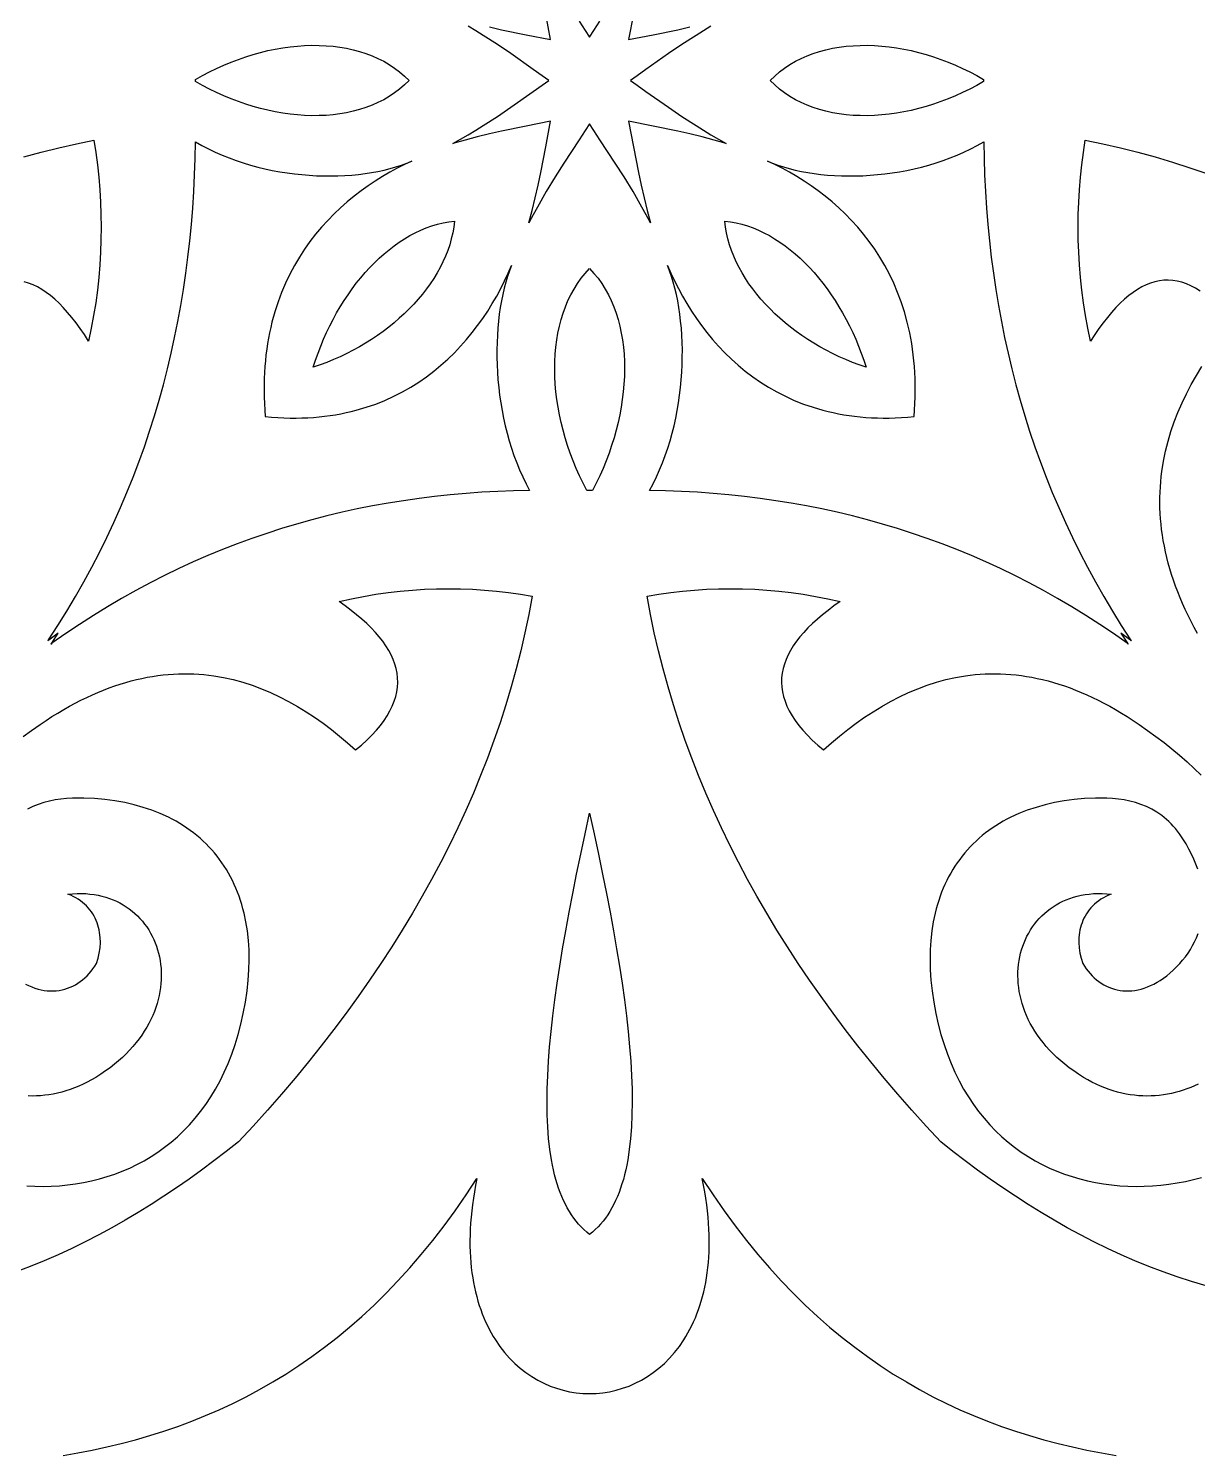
# Model space of a CAD drawing. Extents: x -375 to 375, y -1025 to 1025.
# Drawn here: x -231.8 to -165.5, y -156.1 to -75.1 of the extents above; entities that cross this region are included whole.
import ezdxf

# ---------------------------------------------------------------- set-up
doc = ezdxf.new("R2010")
doc.units = 0
doc.layers.add('LAYER_1', color=18, linetype='CONTINUOUS')

msp = doc.modelspace()

# ---------------------------------------------------------------- linework, layer by layer
at = {"layer": 'LAYER_1'}
for points in [[(-205.689, -74.992), (-204.996, -75.148), (-203.608, -75.437), (-202.219, -75.708), (-202.489, -74.256)], [(-197.514, -74.256), (-197.785, -75.708), (-196.393, -75.437), (-195.003, -75.148), (-194.31, -74.992)], [(-193.113, -74.948), (-193.54, -75.205), (-193.959, -75.467), (-194.766, -75.992), (-195.52, -76.505), (-196.805, -77.411), (-197.304, -77.766), (-197.686, -78.029), (-197.304, -78.29), (-196.805, -78.644), (-195.52, -79.551), (-194.766, -80.065), (-193.959, -80.592), (-193.54, -80.855), (-193.113, -81.114), (-192.681, -81.366), (-192.245, -81.609), (-192.931, -81.413), (-193.619, -81.232), (-194.31, -81.064), (-195.003, -80.907), (-196.393, -80.616), (-197.785, -80.342), (-197.514, -81.799), (-197.228, -83.25), (-197.075, -83.971), (-196.911, -84.688), (-196.735, -85.401), (-196.545, -86.109), (-196.783, -85.658), (-197.03, -85.211), (-197.537, -84.335), (-198.048, -83.498), (-198.543, -82.716), (-199.413, -81.387), (-199.751, -80.872), (-199.998, -80.48), (-200.246, -80.872), (-200.584, -81.387), (-201.455, -82.716), (-201.949, -83.498), (-202.459, -84.335), (-202.964, -85.211), (-203.209, -85.658), (-203.447, -86.109), (-203.258, -85.401), (-203.085, -84.688), (-202.923, -83.971), (-202.772, -83.25), (-202.489, -81.799), (-202.219, -80.342), (-203.608, -80.616), (-204.996, -80.907), (-205.689, -81.064), (-206.379, -81.232), (-207.067, -81.413), (-207.752, -81.609), (-207.316, -81.366), (-206.884, -81.114), (-206.457, -80.855), (-206.037, -80.592), (-205.229, -80.065), (-204.476, -79.551), (-203.193, -78.644), (-202.696, -78.29), (-202.316, -78.029), (-202.696, -77.766), (-203.193, -77.411), (-204.476, -76.505), (-205.229, -75.992), (-206.037, -75.467), (-206.457, -75.205), (-206.884, -74.948)], [(-200.584, -74.669), (-200.246, -75.184), (-199.998, -75.578), (-199.751, -75.184), (-199.413, -74.669)], [(-232.097, -82.366), (-231.111, -82.095), (-230.12, -81.847), (-229.123, -81.622), (-228.123, -81.419), (-228.018, -82.119), (-227.928, -82.821), (-227.854, -83.524), (-227.796, -84.229), (-227.754, -84.935), (-227.728, -85.643), (-227.719, -86.353), (-227.726, -87.065), (-227.751, -87.778), (-227.793, -88.493), (-227.853, -89.209), (-227.931, -89.928), (-228.026, -90.648), (-228.141, -91.369), (-228.273, -92.092), (-228.425, -92.817), (-228.662, -92.453), (-228.9, -92.108), (-229.139, -91.781), (-229.379, -91.474), (-229.619, -91.187), (-229.861, -90.92), (-230.103, -90.672), (-230.347, -90.445), (-230.591, -90.239), (-230.836, -90.054), (-231.083, -89.89), (-231.33, -89.747), (-231.578, -89.627), (-231.828, -89.528), (-232.078, -89.452)], [(-165.355, -89.979), (-165.617, -89.817), (-165.878, -89.68), (-166.137, -89.567), (-166.396, -89.479), (-166.653, -89.416), (-166.909, -89.376), (-167.164, -89.36), (-167.418, -89.368), (-167.67, -89.398), (-167.922, -89.452), (-168.172, -89.528), (-168.422, -89.627), (-168.67, -89.747), (-168.917, -89.89), (-169.164, -90.054), (-169.409, -90.239), (-169.653, -90.445), (-169.897, -90.672), (-170.139, -90.92), (-170.381, -91.187), (-170.621, -91.474), (-170.861, -91.781), (-171.1, -92.108), (-171.338, -92.453), (-171.575, -92.817), (-171.727, -92.092), (-171.859, -91.369), (-171.974, -90.648), (-172.069, -89.928), (-172.147, -89.209), (-172.207, -88.493), (-172.249, -87.778), (-172.274, -87.065), (-172.281, -86.353), (-172.272, -85.643), (-172.246, -84.935), (-172.204, -84.229), (-172.146, -83.524), (-172.072, -82.821), (-171.982, -82.119), (-171.877, -81.419), (-170.877, -81.622), (-169.88, -81.847), (-168.889, -82.095), (-167.903, -82.366), (-166.921, -82.66), (-165.944, -82.976), (-164.972, -83.315)], [(-165.5, -109.421), (-165.689, -109.077), (-165.868, -108.734), (-166.038, -108.394), (-166.199, -108.055), (-166.35, -107.718), (-166.493, -107.383), (-166.627, -107.051), (-166.752, -106.72), (-166.868, -106.391), (-166.976, -106.064), (-167.075, -105.739), (-167.166, -105.416), (-167.248, -105.095), (-167.323, -104.775), (-167.389, -104.458), (-167.447, -104.143), (-167.498, -103.829), (-167.541, -103.517), (-167.576, -103.208), (-167.603, -102.9), (-167.623, -102.594), (-167.636, -102.29), (-167.641, -101.987), (-167.64, -101.687), (-167.631, -101.389), (-167.615, -101.092), (-167.593, -100.797), (-167.563, -100.504), (-167.528, -100.213), (-167.436, -99.636), (-167.319, -99.067), (-167.178, -98.505), (-167.013, -97.95), (-166.825, -97.402), (-166.616, -96.862), (-166.384, -96.329), (-166.133, -95.802), (-165.862, -95.283), (-165.572, -94.771), (-165.264, -94.266)], [(-232.134, -115.255), (-231.661, -114.911), (-231.177, -114.573), (-230.84, -114.347), (-230.505, -114.131), (-230.172, -113.925), (-229.841, -113.728), (-229.512, -113.542), (-229.184, -113.365), (-228.859, -113.198), (-228.535, -113.04), (-228.213, -112.892), (-227.894, -112.752), (-227.575, -112.622), (-227.259, -112.501), (-226.945, -112.389), (-226.633, -112.286), (-226.322, -112.191), (-226.013, -112.106), (-225.706, -112.028), (-225.401, -111.959), (-225.098, -111.898), (-224.797, -111.846), (-224.497, -111.801), (-224.199, -111.765), (-223.904, -111.736), (-223.609, -111.715), (-223.317, -111.702), (-223.027, -111.696), (-222.738, -111.698), (-222.451, -111.707), (-222.166, -111.723), (-221.882, -111.747), (-221.601, -111.777), (-221.321, -111.815), (-220.767, -111.91), (-220.219, -112.031), (-219.679, -112.178), (-219.146, -112.35), (-218.62, -112.545), (-218.1, -112.764), (-217.587, -113.004), (-217.082, -113.266), (-216.583, -113.548), (-216.09, -113.85), (-215.605, -114.17), (-215.126, -114.509), (-214.653, -114.864), (-214.188, -115.236), (-213.729, -115.623), (-213.276, -116.024), (-212.943, -115.741), (-212.637, -115.46), (-212.356, -115.18), (-212.101, -114.902), (-211.87, -114.625), (-211.665, -114.35), (-211.485, -114.076), (-211.329, -113.803), (-211.197, -113.531), (-211.088, -113.261), (-211.004, -112.992), (-210.943, -112.725), (-210.905, -112.458), (-210.889, -112.193), (-210.897, -111.929), (-210.926, -111.666), (-210.978, -111.404), (-211.051, -111.144), (-211.146, -110.884), (-211.262, -110.626), (-211.399, -110.369), (-211.556, -110.113), (-211.734, -109.857), (-211.933, -109.603), (-212.151, -109.35), (-212.388, -109.098), (-212.646, -108.847), (-212.922, -108.596), (-213.217, -108.347), (-213.53, -108.098), (-213.862, -107.851), (-214.212, -107.604), (-213.516, -107.446), (-212.821, -107.308), (-212.127, -107.189), (-211.435, -107.09), (-210.745, -107.009), (-210.056, -106.947), (-209.369, -106.903), (-208.683, -106.877), (-207.999, -106.869), (-207.317, -106.879), (-206.636, -106.905), (-205.957, -106.949), (-205.279, -107.01), (-204.604, -107.087), (-203.929, -107.18), (-203.257, -107.29), (-203.451, -108.331), (-203.668, -109.367), (-203.906, -110.398), (-204.167, -111.424), (-204.449, -112.446), (-204.753, -113.462), (-205.078, -114.474), (-205.425, -115.48), (-205.794, -116.482), (-206.183, -117.479), (-206.594, -118.472), (-207.026, -119.459), (-207.479, -120.442), (-207.953, -121.421), (-208.447, -122.394), (-208.962, -123.364), (-209.498, -124.328), (-210.053, -125.288), (-210.63, -126.244), (-211.226, -127.195), (-211.843, -128.141), (-212.48, -129.083), (-213.136, -130.021), (-213.812, -130.954), (-214.508, -131.883), (-215.224, -132.808), (-215.959, -133.729), (-216.714, -134.645), (-217.487, -135.557), (-218.28, -136.465), (-219.092, -137.368), (-219.923, -138.268), (-220.615, -138.811), (-221.313, -139.344), (-222.016, -139.864), (-222.724, -140.372), (-223.438, -140.867), (-224.159, -141.349), (-224.885, -141.817), (-225.618, -142.271), (-226.357, -142.71), (-227.103, -143.134), (-227.856, -143.542), (-228.617, -143.934), (-229.385, -144.309), (-230.16, -144.667), (-230.944, -145.007), (-231.735, -145.329), (-232.535, -145.633)], [(-165.013, -146.426), (-165.839, -146.181), (-166.656, -145.917), (-167.465, -145.633), (-168.265, -145.329), (-169.056, -145.007), (-169.84, -144.667), (-170.615, -144.309), (-171.383, -143.934), (-172.144, -143.542), (-172.897, -143.134), (-173.643, -142.71), (-174.382, -142.271), (-175.115, -141.817), (-175.841, -141.349), (-176.562, -140.867), (-177.276, -140.372), (-177.984, -139.864), (-178.687, -139.344), (-179.385, -138.811), (-180.077, -138.268), (-180.908, -137.368), (-181.72, -136.465), (-182.513, -135.557), (-183.286, -134.645), (-184.041, -133.729), (-184.776, -132.808), (-185.492, -131.883), (-186.188, -130.954), (-186.864, -130.021), (-187.52, -129.083), (-188.157, -128.141), (-188.774, -127.195), (-189.37, -126.244), (-189.947, -125.288), (-190.502, -124.328), (-191.038, -123.364), (-191.553, -122.394), (-192.047, -121.421), (-192.521, -120.442), (-192.974, -119.459), (-193.406, -118.472), (-193.817, -117.479), (-194.206, -116.482), (-194.575, -115.48), (-194.922, -114.474), (-195.247, -113.462), (-195.551, -112.446), (-195.833, -111.424), (-196.094, -110.398), (-196.332, -109.367), (-196.549, -108.331), (-196.743, -107.29), (-196.071, -107.18), (-195.396, -107.087), (-194.721, -107.01), (-194.043, -106.949), (-193.364, -106.905), (-192.683, -106.879), (-192.001, -106.869), (-191.317, -106.877), (-190.631, -106.903), (-189.944, -106.947), (-189.255, -107.009), (-188.565, -107.09), (-187.873, -107.189), (-187.179, -107.308), (-186.484, -107.446), (-185.788, -107.604), (-186.138, -107.851), (-186.47, -108.098), (-186.783, -108.347), (-187.078, -108.596), (-187.354, -108.847), (-187.612, -109.098), (-187.849, -109.35), (-188.067, -109.603), (-188.266, -109.857), (-188.444, -110.113), (-188.601, -110.369), (-188.738, -110.626), (-188.854, -110.884), (-188.949, -111.144), (-189.022, -111.404), (-189.074, -111.666), (-189.103, -111.929), (-189.111, -112.193), (-189.095, -112.458), (-189.057, -112.725), (-188.996, -112.992), (-188.912, -113.261), (-188.803, -113.531), (-188.671, -113.803), (-188.515, -114.076), (-188.335, -114.35), (-188.13, -114.625), (-187.899, -114.902), (-187.644, -115.18), (-187.363, -115.46), (-187.057, -115.741), (-186.724, -116.024), (-186.271, -115.623), (-185.812, -115.236), (-185.347, -114.864), (-184.874, -114.509), (-184.395, -114.17), (-183.91, -113.85), (-183.417, -113.548), (-182.918, -113.266), (-182.413, -113.004), (-181.9, -112.764), (-181.38, -112.545), (-180.854, -112.35), (-180.321, -112.178), (-179.781, -112.031), (-179.233, -111.91), (-178.679, -111.815), (-178.399, -111.777), (-178.118, -111.747), (-177.834, -111.723), (-177.549, -111.707), (-177.262, -111.698), (-176.973, -111.696), (-176.683, -111.702), (-176.391, -111.715), (-176.096, -111.736), (-175.801, -111.765), (-175.503, -111.801), (-175.203, -111.846), (-174.902, -111.898), (-174.599, -111.959), (-174.294, -112.028), (-173.987, -112.106), (-173.678, -112.191), (-173.367, -112.286), (-173.055, -112.389), (-172.741, -112.501), (-172.425, -112.622), (-172.106, -112.752), (-171.787, -112.892), (-171.465, -113.04), (-171.141, -113.198), (-170.816, -113.365), (-170.488, -113.542), (-170.159, -113.728), (-169.828, -113.925), (-169.495, -114.131), (-169.16, -114.347), (-168.823, -114.573), (-168.339, -114.911), (-167.866, -115.255), (-167.406, -115.606), (-166.958, -115.963), (-166.522, -116.325), (-166.1, -116.694), (-165.691, -117.068), (-165.295, -117.448)], [(-231.939, -140.758), (-231.472, -140.781), (-231.006, -140.787), (-230.542, -140.777), (-230.079, -140.751), (-229.62, -140.708), (-229.163, -140.648), (-228.709, -140.571), (-228.26, -140.477), (-227.816, -140.366), (-227.377, -140.238), (-226.943, -140.092), (-226.516, -139.929), (-226.095, -139.747), (-225.682, -139.548), (-225.277, -139.331), (-224.88, -139.096), (-224.492, -138.842), (-224.113, -138.569), (-223.745, -138.279), (-223.387, -137.969), (-223.04, -137.64), (-222.705, -137.293), (-222.382, -136.926), (-222.072, -136.54), (-221.775, -136.134), (-221.491, -135.709), (-221.222, -135.263), (-220.968, -134.798), (-220.729, -134.313), (-220.506, -133.808), (-220.3, -133.282), (-220.11, -132.736), (-219.938, -132.169), (-219.784, -131.581), (-219.649, -130.973), (-219.533, -130.343), (-219.436, -129.692), (-219.371, -129.092), (-219.33, -128.505), (-219.315, -127.932), (-219.325, -127.372), (-219.359, -126.827), (-219.417, -126.296), (-219.5, -125.78), (-219.606, -125.279), (-219.668, -125.035), (-219.736, -124.794), (-219.81, -124.558), (-219.889, -124.325), (-219.975, -124.097), (-220.066, -123.873), (-220.163, -123.652), (-220.265, -123.436), (-220.373, -123.225), (-220.487, -123.017), (-220.607, -122.814), (-220.732, -122.616), (-220.862, -122.422), (-220.998, -122.232), (-221.14, -122.047), (-221.287, -121.866), (-221.439, -121.69), (-221.597, -121.519), (-221.76, -121.352), (-221.929, -121.19), (-222.103, -121.033), (-222.282, -120.88), (-222.467, -120.733), (-222.656, -120.59), (-222.851, -120.453), (-223.051, -120.32), (-223.256, -120.193), (-223.466, -120.07), (-223.682, -119.953), (-223.902, -119.841), (-224.358, -119.632), (-224.833, -119.445), (-225.329, -119.279), (-225.843, -119.135), (-226.377, -119.013), (-226.93, -118.914), (-227.501, -118.838), (-228.09, -118.786), (-228.698, -118.757), (-229.023, -118.751), (-229.349, -118.758), (-229.676, -118.777), (-230.003, -118.811), (-230.329, -118.861), (-230.652, -118.928), (-230.971, -119.012), (-231.285, -119.116), (-231.593, -119.24), (-231.893, -119.385)], [(-165.491, -122.788), (-165.594, -122.505), (-165.712, -122.22), (-165.845, -121.934), (-165.993, -121.646), (-166.156, -121.357), (-166.335, -121.067), (-166.529, -120.776), (-166.643, -120.622), (-166.76, -120.476), (-166.88, -120.338), (-167.005, -120.206), (-167.132, -120.081), (-167.263, -119.963), (-167.534, -119.746), (-167.816, -119.553), (-168.107, -119.385), (-168.407, -119.24), (-168.715, -119.116), (-169.029, -119.012), (-169.348, -118.928), (-169.671, -118.861), (-169.997, -118.811), (-170.324, -118.777), (-170.651, -118.758), (-170.977, -118.751), (-171.302, -118.757), (-171.91, -118.786), (-172.499, -118.838), (-173.07, -118.914), (-173.623, -119.013), (-174.157, -119.135), (-174.671, -119.279), (-175.167, -119.445), (-175.642, -119.632), (-176.098, -119.841), (-176.318, -119.953), (-176.534, -120.07), (-176.744, -120.193), (-176.949, -120.32), (-177.149, -120.453), (-177.344, -120.59), (-177.533, -120.733), (-177.718, -120.88), (-177.897, -121.033), (-178.071, -121.19), (-178.24, -121.352), (-178.403, -121.519), (-178.561, -121.69), (-178.713, -121.866), (-178.86, -122.047), (-179.002, -122.232), (-179.138, -122.422), (-179.268, -122.616), (-179.393, -122.814), (-179.513, -123.017), (-179.627, -123.225), (-179.735, -123.436), (-179.837, -123.652), (-179.934, -123.873), (-180.025, -124.097), (-180.111, -124.325), (-180.19, -124.558), (-180.264, -124.794), (-180.332, -125.035), (-180.394, -125.279), (-180.5, -125.78), (-180.583, -126.296), (-180.641, -126.827), (-180.675, -127.372), (-180.685, -127.932), (-180.67, -128.505), (-180.629, -129.092), (-180.564, -129.692), (-180.467, -130.343), (-180.351, -130.973), (-180.216, -131.581), (-180.062, -132.169), (-179.89, -132.736), (-179.7, -133.282), (-179.494, -133.808), (-179.271, -134.313), (-179.032, -134.798), (-178.778, -135.263), (-178.509, -135.709), (-178.225, -136.134), (-177.928, -136.54), (-177.618, -136.926), (-177.295, -137.293), (-176.96, -137.64), (-176.613, -137.969), (-176.255, -138.279), (-175.887, -138.569), (-175.508, -138.842), (-175.12, -139.096), (-174.723, -139.331), (-174.318, -139.548), (-173.905, -139.747), (-173.484, -139.929), (-173.057, -140.092), (-172.623, -140.238), (-172.184, -140.366), (-171.74, -140.477), (-171.291, -140.571), (-170.837, -140.648), (-170.38, -140.708), (-169.921, -140.751), (-169.458, -140.777), (-168.994, -140.787), (-168.528, -140.781), (-168.061, -140.758), (-167.594, -140.719), (-167.127, -140.665), (-166.661, -140.595), (-166.196, -140.509), (-165.733, -140.407), (-165.272, -140.291)], [(-232.016, -129.309), (-231.835, -129.397), (-231.654, -129.473), (-231.475, -129.537), (-231.296, -129.591), (-231.12, -129.633), (-230.944, -129.664), (-230.77, -129.685), (-230.599, -129.695), (-230.429, -129.695), (-230.262, -129.684), (-230.097, -129.664), (-229.935, -129.634), (-229.777, -129.594), (-229.621, -129.545), (-229.469, -129.487), (-229.32, -129.42), (-229.175, -129.344), (-229.034, -129.259), (-228.898, -129.166), (-228.766, -129.065), (-228.638, -128.955), (-228.516, -128.838), (-228.398, -128.714), (-228.286, -128.581), (-228.179, -128.442), (-228.078, -128.295), (-227.982, -128.142), (-227.891, -127.845), (-227.823, -127.548), (-227.779, -127.25), (-227.761, -126.955), (-227.768, -126.663), (-227.8, -126.378), (-227.825, -126.237), (-227.858, -126.099), (-227.896, -125.963), (-227.942, -125.829), (-227.994, -125.698), (-228.052, -125.57), (-228.118, -125.445), (-228.19, -125.324), (-228.269, -125.206), (-228.355, -125.091), (-228.448, -124.981), (-228.547, -124.875), (-228.654, -124.773), (-228.768, -124.676), (-228.889, -124.584), (-229.017, -124.496), (-229.152, -124.414), (-229.294, -124.338), (-229.444, -124.267), (-229.601, -124.202), (-229.34, -124.179), (-229.085, -124.167), (-228.835, -124.166), (-228.59, -124.176), (-228.352, -124.197), (-228.118, -124.227), (-227.891, -124.268), (-227.67, -124.318), (-227.454, -124.378), (-227.245, -124.447), (-227.042, -124.525), (-226.845, -124.612), (-226.655, -124.707), (-226.471, -124.811), (-226.294, -124.922), (-226.124, -125.041), (-225.96, -125.167), (-225.804, -125.3), (-225.655, -125.441), (-225.513, -125.588), (-225.378, -125.741), (-225.25, -125.9), (-225.131, -126.065), (-225.018, -126.235), (-224.914, -126.411), (-224.817, -126.592), (-224.728, -126.778), (-224.648, -126.968), (-224.575, -127.162), (-224.511, -127.361), (-224.455, -127.563), (-224.408, -127.768), (-224.369, -127.977), (-224.339, -128.189), (-224.318, -128.403), (-224.306, -128.62), (-224.302, -128.838), (-224.308, -129.059), (-224.323, -129.282), (-224.348, -129.505), (-224.382, -129.73), (-224.425, -129.956), (-224.479, -130.182), (-224.541, -130.408), (-224.614, -130.635), (-224.697, -130.861), (-224.79, -131.087), (-224.893, -131.312), (-225.007, -131.537), (-225.131, -131.76), (-225.265, -131.981), (-225.41, -132.201), (-225.566, -132.418), (-225.733, -132.633), (-225.91, -132.846), (-226.099, -133.056), (-226.299, -133.263), (-226.51, -133.466), (-226.733, -133.666), (-226.967, -133.862), (-227.212, -134.054), (-227.47, -134.241), (-227.739, -134.424), (-228.02, -134.602), (-228.261, -134.742), (-228.503, -134.872), (-228.745, -134.991), (-228.987, -135.1), (-229.229, -135.199), (-229.471, -135.288), (-229.713, -135.368), (-229.954, -135.437), (-230.195, -135.497), (-230.436, -135.548), (-230.675, -135.589), (-230.914, -135.621), (-231.153, -135.644), (-231.39, -135.658), (-231.626, -135.663), (-231.86, -135.659)], [(-165.47, -134.982), (-165.679, -135.08), (-165.892, -135.171), (-166.107, -135.255), (-166.324, -135.332), (-166.544, -135.4), (-166.766, -135.462), (-166.991, -135.515), (-167.217, -135.56), (-167.445, -135.597), (-167.675, -135.626), (-167.907, -135.647), (-168.14, -135.659), (-168.374, -135.663), (-168.61, -135.658), (-168.847, -135.644), (-169.086, -135.621), (-169.325, -135.589), (-169.564, -135.548), (-169.805, -135.497), (-170.046, -135.437), (-170.287, -135.368), (-170.529, -135.288), (-170.771, -135.199), (-171.013, -135.1), (-171.255, -134.991), (-171.497, -134.872), (-171.739, -134.742), (-171.98, -134.602), (-172.261, -134.424), (-172.53, -134.241), (-172.788, -134.054), (-173.033, -133.862), (-173.267, -133.666), (-173.49, -133.466), (-173.701, -133.263), (-173.901, -133.056), (-174.09, -132.846), (-174.267, -132.633), (-174.434, -132.418), (-174.59, -132.201), (-174.735, -131.981), (-174.869, -131.76), (-174.993, -131.537), (-175.107, -131.312), (-175.21, -131.087), (-175.303, -130.861), (-175.386, -130.635), (-175.459, -130.408), (-175.521, -130.182), (-175.575, -129.956), (-175.618, -129.73), (-175.652, -129.505), (-175.677, -129.282), (-175.692, -129.059), (-175.698, -128.838), (-175.694, -128.62), (-175.682, -128.403), (-175.661, -128.189), (-175.631, -127.977), (-175.592, -127.768), (-175.545, -127.563), (-175.489, -127.361), (-175.425, -127.162), (-175.352, -126.968), (-175.272, -126.778), (-175.183, -126.592), (-175.086, -126.411), (-174.982, -126.235), (-174.869, -126.065), (-174.75, -125.9), (-174.622, -125.741), (-174.487, -125.588), (-174.345, -125.441), (-174.196, -125.3), (-174.04, -125.167), (-173.876, -125.041), (-173.706, -124.922), (-173.529, -124.811), (-173.345, -124.707), (-173.155, -124.612), (-172.958, -124.525), (-172.755, -124.447), (-172.546, -124.378), (-172.33, -124.318), (-172.109, -124.268), (-171.882, -124.227), (-171.648, -124.197), (-171.41, -124.176), (-171.165, -124.166), (-170.915, -124.167), (-170.66, -124.179), (-170.399, -124.202), (-170.556, -124.267), (-170.706, -124.338), (-170.848, -124.414), (-170.983, -124.496), (-171.111, -124.584), (-171.232, -124.676), (-171.346, -124.773), (-171.453, -124.875), (-171.552, -124.981), (-171.645, -125.091), (-171.731, -125.206), (-171.81, -125.324), (-171.882, -125.445), (-171.948, -125.57), (-172.006, -125.698), (-172.058, -125.829), (-172.104, -125.963), (-172.142, -126.099), (-172.175, -126.237), (-172.2, -126.378), (-172.232, -126.663), (-172.239, -126.955), (-172.221, -127.25), (-172.177, -127.548), (-172.109, -127.845), (-172.018, -128.142), (-171.922, -128.295), (-171.821, -128.442), (-171.714, -128.581), (-171.602, -128.714), (-171.484, -128.838), (-171.362, -128.955), (-171.234, -129.065), (-171.102, -129.166), (-170.966, -129.259), (-170.825, -129.344), (-170.68, -129.42), (-170.531, -129.487), (-170.379, -129.545), (-170.223, -129.594), (-170.065, -129.634), (-169.903, -129.664), (-169.738, -129.684), (-169.571, -129.695), (-169.401, -129.695), (-169.23, -129.685), (-169.056, -129.664), (-168.88, -129.633), (-168.704, -129.591), (-168.525, -129.537), (-168.346, -129.473), (-168.165, -129.397), (-167.984, -129.309), (-167.803, -129.209), (-167.621, -129.097), (-167.439, -128.973), (-167.257, -128.837), (-167.075, -128.688), (-166.88, -128.514), (-166.693, -128.334), (-166.517, -128.148), (-166.35, -127.955), (-166.193, -127.756), (-166.046, -127.551), (-165.91, -127.341), (-165.785, -127.124), (-165.67, -126.903), (-165.567, -126.676), (-165.475, -126.444)], [(-229.876, -156.061), (-229.044, -155.915), (-228.217, -155.753), (-227.395, -155.575), (-226.578, -155.379), (-225.766, -155.165), (-224.96, -154.932), (-224.159, -154.679), (-223.364, -154.407), (-222.575, -154.114), (-221.792, -153.799), (-221.015, -153.463), (-220.245, -153.105), (-219.481, -152.724), (-218.724, -152.319), (-217.973, -151.89), (-217.23, -151.437), (-216.493, -150.958), (-215.764, -150.453), (-215.042, -149.922), (-214.327, -149.364), (-213.621, -148.779), (-212.922, -148.165), (-212.231, -147.523), (-211.548, -146.851), (-210.873, -146.149), (-210.207, -145.417), (-209.55, -144.654), (-208.901, -143.859), (-208.261, -143.032), (-207.63, -142.172), (-207.008, -141.278), (-206.395, -140.351), (-206.47, -140.729), (-206.537, -141.101), (-206.595, -141.467), (-206.646, -141.828), (-206.689, -142.182), (-206.724, -142.531), (-206.751, -142.873), (-206.771, -143.21), (-206.783, -143.54), (-206.788, -143.865), (-206.787, -144.183), (-206.778, -144.496), (-206.762, -144.803), (-206.74, -145.103), (-206.711, -145.398), (-206.676, -145.687), (-206.635, -145.97), (-206.587, -146.247), (-206.533, -146.518), (-206.474, -146.783), (-206.408, -147.042), (-206.337, -147.295), (-206.261, -147.542), (-206.179, -147.783), (-206.092, -148.019), (-206, -148.248), (-205.902, -148.471), (-205.8, -148.688), (-205.694, -148.9), (-205.582, -149.105), (-205.466, -149.305), (-205.346, -149.498), (-205.093, -149.868), (-204.825, -150.213), (-204.542, -150.535), (-204.245, -150.832), (-203.935, -151.106), (-203.614, -151.356), (-203.283, -151.583), (-202.942, -151.785), (-202.593, -151.964), (-202.236, -152.118), (-201.873, -152.249), (-201.505, -152.357), (-201.132, -152.44), (-200.757, -152.5), (-200.379, -152.535), (-200, -152.547), (-199.621, -152.535), (-199.243, -152.5), (-198.868, -152.44), (-198.495, -152.357), (-198.127, -152.249), (-197.764, -152.118), (-197.407, -151.964), (-197.058, -151.785), (-196.717, -151.583), (-196.386, -151.356), (-196.065, -151.106), (-195.755, -150.832), (-195.458, -150.535), (-195.175, -150.213), (-194.907, -149.868), (-194.654, -149.498), (-194.534, -149.305), (-194.418, -149.105), (-194.306, -148.9), (-194.2, -148.688), (-194.098, -148.471), (-194, -148.248), (-193.908, -148.019), (-193.821, -147.783), (-193.739, -147.542), (-193.663, -147.295), (-193.592, -147.042), (-193.526, -146.783), (-193.467, -146.518), (-193.413, -146.247), (-193.365, -145.97), (-193.324, -145.687), (-193.289, -145.398), (-193.26, -145.103), (-193.238, -144.803), (-193.222, -144.496), (-193.213, -144.183), (-193.212, -143.865), (-193.217, -143.54), (-193.229, -143.21), (-193.249, -142.873), (-193.276, -142.531), (-193.311, -142.182), (-193.354, -141.828), (-193.405, -141.467), (-193.463, -141.101), (-193.53, -140.729), (-193.605, -140.351), (-192.992, -141.278), (-192.37, -142.172), (-191.739, -143.032), (-191.099, -143.859), (-190.45, -144.654), (-189.793, -145.417), (-189.127, -146.149), (-188.452, -146.851), (-187.769, -147.523), (-187.078, -148.165), (-186.379, -148.779), (-185.673, -149.364), (-184.958, -149.922), (-184.236, -150.453), (-183.507, -150.958), (-182.77, -151.437), (-182.027, -151.89), (-181.276, -152.319), (-180.519, -152.724), (-179.755, -153.105), (-178.985, -153.463), (-178.208, -153.799), (-177.425, -154.114), (-176.636, -154.407), (-175.841, -154.679), (-175.04, -154.932), (-174.234, -155.165), (-173.422, -155.379), (-172.605, -155.575), (-171.783, -155.753), (-170.956, -155.915), (-170.124, -156.061)]]:
    msp.add_lwpolyline(points, dxfattribs=at)
for points in [[(-215.354, -76.035), (-214.953, -76.053), (-214.559, -76.086), (-214.171, -76.136), (-213.789, -76.201), (-213.415, -76.283), (-213.05, -76.381), (-212.693, -76.496), (-212.346, -76.627), (-212.01, -76.776), (-211.684, -76.941), (-211.37, -77.123), (-211.069, -77.323), (-210.78, -77.54), (-210.505, -77.775), (-210.244, -78.028), (-210.505, -78.281), (-210.78, -78.516), (-211.069, -78.734), (-211.37, -78.934), (-211.684, -79.117), (-212.01, -79.282), (-212.346, -79.43), (-212.693, -79.562), (-213.05, -79.677), (-213.415, -79.775), (-213.789, -79.857), (-214.171, -79.922), (-214.559, -79.972), (-214.953, -80.006), (-215.354, -80.024), (-215.759, -80.026), (-216.168, -80.013), (-216.581, -79.985), (-216.996, -79.941), (-217.414, -79.883), (-217.834, -79.81), (-218.254, -79.722), (-218.675, -79.62), (-219.095, -79.504), (-219.514, -79.374), (-219.931, -79.229), (-220.345, -79.071), (-220.757, -78.899), (-221.164, -78.714), (-221.568, -78.516), (-221.965, -78.304), (-222.357, -78.08), (-222.357, -77.978), (-221.965, -77.754), (-221.568, -77.542), (-221.164, -77.344), (-220.757, -77.159), (-220.345, -76.987), (-219.931, -76.829), (-219.514, -76.685), (-219.095, -76.555), (-218.675, -76.438), (-218.254, -76.336), (-217.834, -76.249), (-217.414, -76.176), (-216.996, -76.117), (-216.581, -76.074), (-216.168, -76.046), (-215.759, -76.033)], [(-183.836, -76.046), (-183.423, -76.074), (-183.008, -76.118), (-182.59, -76.176), (-182.17, -76.249), (-181.75, -76.336), (-181.329, -76.438), (-180.909, -76.554), (-180.49, -76.685), (-180.072, -76.829), (-179.657, -76.987), (-179.245, -77.158), (-178.837, -77.343), (-178.434, -77.542), (-178.035, -77.753), (-177.643, -77.977), (-177.643, -78.082), (-178.035, -78.306), (-178.434, -78.518), (-178.837, -78.716), (-179.245, -78.901), (-179.657, -79.072), (-180.072, -79.23), (-180.49, -79.375), (-180.909, -79.505), (-181.329, -79.621), (-181.75, -79.723), (-182.17, -79.81), (-182.59, -79.883), (-183.008, -79.942), (-183.423, -79.985), (-183.836, -80.013), (-184.245, -80.026), (-184.65, -80.024), (-185.05, -80.006), (-185.444, -79.972), (-185.833, -79.923), (-186.214, -79.857), (-186.587, -79.775), (-186.952, -79.677), (-187.309, -79.562), (-187.655, -79.43), (-187.992, -79.282), (-188.317, -79.117), (-188.631, -78.934), (-188.932, -78.734), (-189.22, -78.516), (-189.495, -78.281), (-189.756, -78.028), (-189.495, -77.775), (-189.22, -77.541), (-188.932, -77.323), (-188.631, -77.124), (-188.317, -76.941), (-187.992, -76.776), (-187.655, -76.628), (-187.309, -76.497), (-186.952, -76.382), (-186.587, -76.284), (-186.214, -76.202), (-185.833, -76.136), (-185.444, -76.087), (-185.05, -76.053), (-184.65, -76.035), (-184.245, -76.033)], [(-221.997, -81.711), (-221.623, -81.907), (-221.242, -82.091), (-220.854, -82.262), (-220.46, -82.421), (-220.06, -82.569), (-219.655, -82.704), (-219.247, -82.827), (-218.834, -82.939), (-218.42, -83.039), (-218.003, -83.128), (-217.585, -83.206), (-217.167, -83.272), (-216.749, -83.328), (-216.331, -83.372), (-215.916, -83.406), (-215.503, -83.43), (-215.093, -83.443), (-214.686, -83.445), (-214.285, -83.438), (-213.888, -83.42), (-213.498, -83.393), (-213.114, -83.355), (-212.738, -83.308), (-212.37, -83.252), (-212.011, -83.186), (-211.661, -83.111), (-211.322, -83.026), (-210.994, -82.933), (-210.677, -82.831), (-210.373, -82.72), (-210.082, -82.601), (-210.501, -82.798), (-210.919, -83.009), (-211.336, -83.235), (-211.751, -83.476), (-212.162, -83.733), (-212.568, -84.004), (-212.969, -84.291), (-213.364, -84.594), (-213.752, -84.912), (-214.131, -85.247), (-214.5, -85.598), (-214.86, -85.965), (-215.208, -86.349), (-215.544, -86.751), (-215.867, -87.169), (-216.176, -87.605), (-216.47, -88.058), (-216.748, -88.529), (-217.008, -89.018), (-217.251, -89.525), (-217.475, -90.051), (-217.678, -90.595), (-217.861, -91.158), (-218.022, -91.74), (-218.094, -92.038), (-218.16, -92.341), (-218.22, -92.649), (-218.274, -92.962), (-218.322, -93.279), (-218.364, -93.602), (-218.399, -93.929), (-218.427, -94.262), (-218.449, -94.6), (-218.464, -94.942), (-218.473, -95.29), (-218.474, -95.643), (-218.468, -96), (-218.454, -96.363), (-218.434, -96.732), (-218.405, -97.105), (-218.046, -97.137), (-217.692, -97.161), (-217.342, -97.177), (-216.998, -97.186), (-216.659, -97.187), (-216.324, -97.181), (-215.994, -97.167), (-215.669, -97.147), (-215.349, -97.119), (-215.034, -97.084), (-214.723, -97.043), (-214.417, -96.995), (-214.116, -96.941), (-213.82, -96.88), (-213.528, -96.813), (-213.241, -96.74), (-212.68, -96.577), (-212.138, -96.39), (-211.614, -96.181), (-211.107, -95.952), (-210.619, -95.702), (-210.147, -95.434), (-209.693, -95.148), (-209.256, -94.845), (-208.836, -94.526), (-208.433, -94.193), (-208.046, -93.845), (-207.675, -93.485), (-207.321, -93.114), (-206.982, -92.731), (-206.659, -92.339), (-206.352, -91.938), (-206.059, -91.529), (-205.782, -91.113), (-205.52, -90.692), (-205.273, -90.267), (-205.04, -89.837), (-204.821, -89.405), (-204.617, -88.971), (-204.426, -88.537), (-204.543, -88.838), (-204.651, -89.153), (-204.751, -89.481), (-204.843, -89.821), (-204.926, -90.173), (-205, -90.535), (-205.066, -90.907), (-205.122, -91.289), (-205.169, -91.679), (-205.207, -92.077), (-205.235, -92.482), (-205.254, -92.894), (-205.263, -93.31), (-205.262, -93.732), (-205.251, -94.158), (-205.23, -94.587), (-205.199, -95.019), (-205.157, -95.452), (-205.105, -95.887), (-205.042, -96.321), (-204.968, -96.756), (-204.884, -97.189), (-204.788, -97.621), (-204.681, -98.05), (-204.562, -98.475), (-204.432, -98.896), (-204.291, -99.313), (-204.137, -99.724), (-203.972, -100.128), (-203.795, -100.525), (-203.605, -100.915), (-203.403, -101.296), (-204.311, -101.316), (-205.215, -101.351), (-206.115, -101.401), (-207.012, -101.465), (-207.905, -101.545), (-208.794, -101.64), (-209.68, -101.75), (-210.561, -101.875), (-211.439, -102.016), (-212.313, -102.173), (-213.183, -102.346), (-214.049, -102.535), (-214.911, -102.741), (-215.77, -102.963), (-216.624, -103.201), (-217.474, -103.457), (-218.32, -103.729), (-219.162, -104.019), (-220.001, -104.326), (-220.834, -104.65), (-221.664, -104.992), (-222.49, -105.352), (-223.311, -105.73), (-224.128, -106.126), (-224.941, -106.541), (-225.75, -106.974), (-226.554, -107.425), (-227.355, -107.896), (-228.15, -108.385), (-228.942, -108.894), (-229.728, -109.422), (-230.511, -109.969), (-230.552, -110.012), (-230.536, -109.986), (-230.561, -110.005), (-230.52, -109.961), (-230.151, -109.399), (-230.691, -109.783), (-230.733, -109.825), (-230.715, -109.801), (-230.74, -109.819), (-230.698, -109.775), (-230.17, -108.959), (-229.662, -108.138), (-229.172, -107.313), (-228.7, -106.483), (-228.247, -105.649), (-227.813, -104.81), (-227.396, -103.967), (-226.997, -103.119), (-226.615, -102.267), (-226.252, -101.41), (-225.905, -100.549), (-225.576, -99.683), (-225.264, -98.814), (-224.969, -97.939), (-224.691, -97.061), (-224.429, -96.179), (-224.183, -95.292), (-223.954, -94.401), (-223.741, -93.506), (-223.544, -92.606), (-223.363, -91.703), (-223.197, -90.795), (-223.046, -89.884), (-222.911, -88.968), (-222.791, -88.049), (-222.686, -87.125), (-222.596, -86.198), (-222.521, -85.267), (-222.46, -84.331), (-222.413, -83.392), (-222.38, -82.449), (-222.362, -81.503)], [(-177.62, -82.449), (-177.587, -83.392), (-177.54, -84.331), (-177.479, -85.267), (-177.404, -86.198), (-177.314, -87.125), (-177.209, -88.049), (-177.089, -88.968), (-176.954, -89.884), (-176.803, -90.795), (-176.637, -91.703), (-176.456, -92.606), (-176.259, -93.506), (-176.046, -94.401), (-175.817, -95.292), (-175.571, -96.179), (-175.309, -97.061), (-175.031, -97.939), (-174.736, -98.814), (-174.424, -99.683), (-174.095, -100.549), (-173.748, -101.41), (-173.385, -102.267), (-173.003, -103.119), (-172.604, -103.967), (-172.187, -104.81), (-171.753, -105.649), (-171.3, -106.483), (-170.828, -107.313), (-170.338, -108.138), (-169.83, -108.959), (-169.302, -109.775), (-169.26, -109.819), (-169.285, -109.801), (-169.267, -109.825), (-169.309, -109.783), (-169.849, -109.399), (-169.48, -109.961), (-169.439, -110.005), (-169.464, -109.986), (-169.448, -110.012), (-169.489, -109.969), (-170.271, -109.422), (-171.058, -108.894), (-171.849, -108.385), (-172.645, -107.896), (-173.445, -107.425), (-174.249, -106.974), (-175.058, -106.541), (-175.871, -106.126), (-176.688, -105.73), (-177.509, -105.352), (-178.335, -104.993), (-179.165, -104.65), (-179.999, -104.326), (-180.837, -104.019), (-181.679, -103.729), (-182.525, -103.457), (-183.375, -103.202), (-184.229, -102.963), (-185.087, -102.741), (-185.95, -102.535), (-186.816, -102.346), (-187.686, -102.173), (-188.56, -102.016), (-189.437, -101.875), (-190.319, -101.75), (-191.204, -101.64), (-192.093, -101.545), (-192.986, -101.466), (-193.883, -101.401), (-194.783, -101.351), (-195.687, -101.316), (-196.595, -101.296), (-196.393, -100.915), (-196.203, -100.525), (-196.026, -100.128), (-195.861, -99.724), (-195.707, -99.313), (-195.566, -98.896), (-195.436, -98.475), (-195.318, -98.05), (-195.211, -97.621), (-195.115, -97.189), (-195.031, -96.756), (-194.957, -96.321), (-194.894, -95.887), (-194.842, -95.452), (-194.801, -95.019), (-194.77, -94.587), (-194.749, -94.158), (-194.739, -93.732), (-194.738, -93.31), (-194.747, -92.894), (-194.766, -92.482), (-194.795, -92.077), (-194.833, -91.679), (-194.88, -91.289), (-194.937, -90.907), (-195.003, -90.535), (-195.077, -90.173), (-195.161, -89.821), (-195.253, -89.481), (-195.353, -89.153), (-195.462, -88.838), (-195.579, -88.537), (-195.388, -88.971), (-195.184, -89.405), (-194.965, -89.837), (-194.731, -90.267), (-194.484, -90.692), (-194.221, -91.113), (-193.944, -91.529), (-193.651, -91.938), (-193.344, -92.339), (-193.021, -92.731), (-192.682, -93.114), (-192.327, -93.485), (-191.956, -93.845), (-191.569, -94.193), (-191.165, -94.526), (-190.745, -94.845), (-190.308, -95.148), (-189.854, -95.434), (-189.382, -95.702), (-188.893, -95.952), (-188.386, -96.181), (-187.862, -96.39), (-187.319, -96.577), (-186.758, -96.74), (-186.471, -96.813), (-186.179, -96.88), (-185.882, -96.941), (-185.581, -96.995), (-185.275, -97.043), (-184.964, -97.084), (-184.649, -97.119), (-184.328, -97.147), (-184.003, -97.167), (-183.673, -97.181), (-183.338, -97.187), (-182.999, -97.186), (-182.654, -97.177), (-182.304, -97.161), (-181.95, -97.137), (-181.59, -97.105), (-181.562, -96.732), (-181.542, -96.363), (-181.528, -96), (-181.522, -95.643), (-181.524, -95.29), (-181.532, -94.942), (-181.547, -94.6), (-181.569, -94.262), (-181.598, -93.929), (-181.633, -93.602), (-181.675, -93.279), (-181.722, -92.962), (-181.777, -92.649), (-181.837, -92.341), (-181.903, -92.038), (-181.975, -91.74), (-182.136, -91.158), (-182.319, -90.595), (-182.522, -90.051), (-182.746, -89.525), (-182.988, -89.018), (-183.249, -88.529), (-183.527, -88.058), (-183.82, -87.605), (-184.129, -87.169), (-184.452, -86.751), (-184.788, -86.349), (-185.136, -85.965), (-185.495, -85.598), (-185.865, -85.247), (-186.244, -84.912), (-186.631, -84.594), (-187.025, -84.291), (-187.426, -84.004), (-187.832, -83.733), (-188.243, -83.476), (-188.657, -83.235), (-189.074, -83.009), (-189.492, -82.798), (-189.911, -82.601), (-189.621, -82.72), (-189.317, -82.831), (-189.001, -82.933), (-188.673, -83.026), (-188.334, -83.111), (-187.985, -83.186), (-187.626, -83.252), (-187.258, -83.308), (-186.882, -83.355), (-186.499, -83.393), (-186.109, -83.42), (-185.713, -83.438), (-185.311, -83.445), (-184.905, -83.443), (-184.496, -83.43), (-184.083, -83.406), (-183.667, -83.372), (-183.25, -83.328), (-182.832, -83.272), (-182.414, -83.206), (-181.996, -83.128), (-181.58, -83.039), (-181.165, -82.939), (-180.753, -82.827), (-180.344, -82.704), (-179.94, -82.569), (-179.54, -82.421), (-179.146, -82.262), (-178.758, -82.091), (-178.377, -81.907), (-178.003, -81.711), (-177.638, -81.503)], [(-207.709, -86.346), (-207.769, -86.682), (-207.846, -87.016), (-207.94, -87.346), (-208.051, -87.674), (-208.177, -87.998), (-208.32, -88.319), (-208.478, -88.636), (-208.651, -88.949), (-208.838, -89.257), (-209.039, -89.561), (-209.254, -89.859), (-209.481, -90.152), (-209.721, -90.44), (-209.974, -90.721), (-210.238, -90.996), (-210.513, -91.265), (-210.799, -91.526), (-211.095, -91.781), (-211.401, -92.028), (-211.717, -92.268), (-212.042, -92.499), (-212.375, -92.722), (-212.716, -92.936), (-213.065, -93.142), (-213.421, -93.338), (-213.784, -93.525), (-214.153, -93.702), (-214.527, -93.869), (-214.908, -94.025), (-215.293, -94.171), (-215.682, -94.305), (-215.551, -93.9), (-215.41, -93.5), (-215.258, -93.104), (-215.096, -92.714), (-214.925, -92.331), (-214.744, -91.954), (-214.553, -91.584), (-214.354, -91.221), (-214.147, -90.867), (-213.931, -90.521), (-213.707, -90.184), (-213.475, -89.856), (-213.236, -89.538), (-212.99, -89.231), (-212.736, -88.934), (-212.477, -88.649), (-212.211, -88.376), (-211.939, -88.114), (-211.661, -87.866), (-211.378, -87.631), (-211.09, -87.409), (-210.797, -87.201), (-210.5, -87.009), (-210.198, -86.831), (-209.893, -86.669), (-209.584, -86.522), (-209.271, -86.393), (-208.955, -86.28), (-208.637, -86.185), (-208.316, -86.107), (-207.993, -86.049), (-207.668, -86.009)], [(-192.006, -86.049), (-191.683, -86.107), (-191.362, -86.185), (-191.044, -86.28), (-190.728, -86.393), (-190.416, -86.522), (-190.107, -86.669), (-189.801, -86.831), (-189.5, -87.009), (-189.203, -87.201), (-188.91, -87.409), (-188.622, -87.631), (-188.339, -87.866), (-188.061, -88.114), (-187.789, -88.376), (-187.523, -88.649), (-187.263, -88.934), (-187.01, -89.231), (-186.764, -89.538), (-186.524, -89.856), (-186.292, -90.184), (-186.068, -90.521), (-185.852, -90.867), (-185.644, -91.221), (-185.444, -91.584), (-185.254, -91.954), (-185.072, -92.331), (-184.9, -92.714), (-184.738, -93.104), (-184.586, -93.5), (-184.444, -93.9), (-184.313, -94.305), (-184.703, -94.171), (-185.088, -94.025), (-185.469, -93.869), (-185.844, -93.702), (-186.214, -93.525), (-186.577, -93.338), (-186.933, -93.142), (-187.282, -92.936), (-187.624, -92.722), (-187.957, -92.499), (-188.282, -92.268), (-188.598, -92.028), (-188.904, -91.781), (-189.201, -91.526), (-189.487, -91.265), (-189.762, -90.996), (-190.026, -90.721), (-190.278, -90.44), (-190.519, -90.152), (-190.746, -89.859), (-190.961, -89.561), (-191.162, -89.257), (-191.349, -88.949), (-191.521, -88.636), (-191.679, -88.319), (-191.822, -87.998), (-191.948, -87.674), (-192.059, -87.346), (-192.153, -87.016), (-192.23, -86.682), (-192.289, -86.346), (-192.33, -86.009)], [(-199.752, -88.973), (-199.522, -89.255), (-199.31, -89.552), (-199.114, -89.862), (-198.935, -90.186), (-198.773, -90.521), (-198.626, -90.869), (-198.496, -91.227), (-198.382, -91.596), (-198.284, -91.974), (-198.202, -92.361), (-198.135, -92.756), (-198.083, -93.159), (-198.047, -93.568), (-198.026, -93.984), (-198.02, -94.405), (-198.029, -94.83), (-198.052, -95.259), (-198.09, -95.692), (-198.143, -96.127), (-198.209, -96.564), (-198.29, -97.002), (-198.384, -97.44), (-198.493, -97.879), (-198.615, -98.316), (-198.75, -98.752), (-198.899, -99.185), (-199.061, -99.615), (-199.236, -100.041), (-199.423, -100.463), (-199.624, -100.88), (-199.837, -101.291), (-200.16, -101.291), (-200.374, -100.88), (-200.575, -100.463), (-200.764, -100.041), (-200.939, -99.615), (-201.101, -99.185), (-201.251, -98.752), (-201.386, -98.316), (-201.509, -97.879), (-201.617, -97.44), (-201.712, -97.002), (-201.793, -96.564), (-201.859, -96.127), (-201.912, -95.692), (-201.95, -95.259), (-201.973, -94.83), (-201.982, -94.405), (-201.976, -93.984), (-201.955, -93.568), (-201.918, -93.159), (-201.867, -92.756), (-201.799, -92.361), (-201.717, -91.974), (-201.618, -91.596), (-201.504, -91.227), (-201.373, -90.869), (-201.227, -90.521), (-201.064, -90.186), (-200.884, -89.862), (-200.688, -89.552), (-200.475, -89.255), (-200.245, -88.973), (-199.998, -88.706)], [(-199.742, -120.791), (-199.496, -121.939), (-199.263, -123.063), (-199.043, -124.161), (-198.837, -125.233), (-198.645, -126.28), (-198.467, -127.3), (-198.305, -128.295), (-198.157, -129.262), (-198.026, -130.203), (-197.911, -131.116), (-197.813, -132.002), (-197.731, -132.861), (-197.667, -133.691), (-197.621, -134.493), (-197.594, -135.266), (-197.585, -136.011), (-197.596, -136.726), (-197.626, -137.412), (-197.676, -138.068), (-197.747, -138.694), (-197.839, -139.29), (-197.892, -139.577), (-197.952, -139.856), (-198.016, -140.127), (-198.086, -140.39), (-198.162, -140.646), (-198.243, -140.894), (-198.33, -141.134), (-198.423, -141.366), (-198.522, -141.59), (-198.626, -141.806), (-198.736, -142.014), (-198.852, -142.215), (-198.974, -142.407), (-199.102, -142.591), (-199.236, -142.767), (-199.376, -142.934), (-199.523, -143.094), (-199.676, -143.245), (-199.835, -143.388), (-200, -143.523), (-200.165, -143.388), (-200.324, -143.245), (-200.477, -143.094), (-200.624, -142.934), (-200.764, -142.767), (-200.898, -142.591), (-201.026, -142.407), (-201.148, -142.215), (-201.264, -142.014), (-201.374, -141.806), (-201.478, -141.59), (-201.577, -141.366), (-201.67, -141.134), (-201.757, -140.894), (-201.838, -140.646), (-201.914, -140.39), (-201.984, -140.127), (-202.048, -139.856), (-202.108, -139.577), (-202.161, -139.29), (-202.253, -138.694), (-202.324, -138.068), (-202.374, -137.412), (-202.404, -136.726), (-202.415, -136.011), (-202.406, -135.266), (-202.379, -134.493), (-202.333, -133.691), (-202.269, -132.861), (-202.187, -132.002), (-202.089, -131.116), (-201.974, -130.203), (-201.843, -129.262), (-201.695, -128.295), (-201.533, -127.3), (-201.355, -126.28), (-201.163, -125.233), (-200.957, -124.161), (-200.737, -123.063), (-200.504, -121.939), (-200.258, -120.791), (-200, -119.618)]]:
    msp.add_lwpolyline(points, close=True, dxfattribs=at)

doc.saveas('drawing.dxf')
